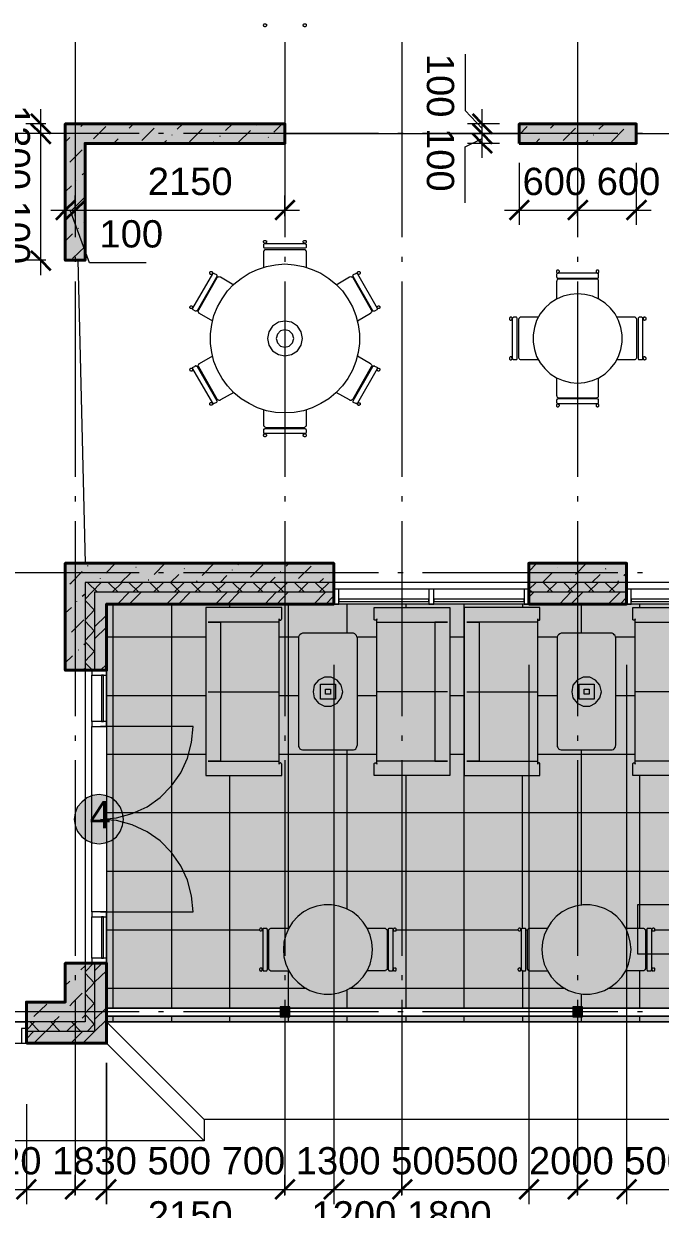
# Model space of a CAD drawing. Header units: millimetres. Extents: x -6983 to 114033, y -5968 to 36007.
# Drawn here: x 8472 to 14992, y 356 to 12495 of the extents above; entities that cross this region are included whole.
import ezdxf

# ---------------------------------------------------------------- set-up
doc = ezdxf.new("R2010")
doc.units = ezdxf.units.MM
doc.layers.add('PDF _Геометрия', color=7, linetype='Continuous')
doc.layers.add('PDF _Текст', color=7, linetype='Continuous')
doc.layers.add('PDF _Сплошная заливка', color=7, linetype='Continuous', true_color=0xffffff)
doc.styles.add('PDF Arial', font='arial.ttf')

msp = doc.modelspace()

# ---------------------------------------------------------------- hatches: boundary and pattern name
at = {"layer": 'PDF _Сплошная заливка', "transparency": 33554559}
for points in [[(8897, 11469), (8897, 10073), (9100, 10073), (9100, 11469)], [(9100, 11469), (9100, 11270), (11148, 11270), (11148, 11469)], [(13547, 11469), (13547, 11270), (14745, 11270), (14745, 11469)], [(9307, 4598), (9278, 4602), (9210, 4602), (9176, 4598), (9159, 4589), (9147, 4585), (9130, 4576), (9117, 4572), (9100, 4555), (9092, 4551), (9075, 4534), (9066, 4530), (9062, 4521), (9045, 4504), (9041, 4496), (9024, 4479), (9020, 4466), (9011, 4449), (9007, 4437), (8999, 4420), (8990, 4352), (8994, 4348), (8994, 4318), (8999, 4318), (8999, 4284), (9003, 4284), (9003, 4276), (9007, 4276), (9007, 4268), (9011, 4268), (9011, 4255), (9015, 4255), (9015, 4246), (9020, 4246), (9020, 4238), (9024, 4238), (9024, 4225), (9028, 4225), (9041, 4213), (9041, 4204), (9045, 4204), (9054, 4196), (9054, 4187), (9058, 4187), (9066, 4179), (9066, 4170), (9075, 4170), (9083, 4162), (9092, 4158), (9100, 4149), (9109, 4145), (9117, 4136), (9130, 4132), (9147, 4124), (9159, 4119), (9176, 4111), (9210, 4107), (9278, 4103), (9278, 4107), (9307, 4111), (9320, 4115), (9329, 4119), (9341, 4124), (9350, 4128), (9362, 4132), (9379, 4141), (9388, 4149), (9396, 4153), (9405, 4162), (9413, 4166), (9430, 4183), (9434, 4191), (9439, 4196), (9443, 4204), (9447, 4208), (9451, 4217), (9456, 4221), (9468, 4246), (9472, 4259), (9481, 4276), (9485, 4289), (9489, 4318), (9494, 4382), (9489, 4382), (9489, 4416), (9485, 4416), (9485, 4428), (9481, 4428), (9481, 4437), (9477, 4437), (9477, 4445), (9472, 4445), (9472, 4458), (9468, 4458), (9468, 4466), (9464, 4466), (9464, 4475), (9460, 4475), (9460, 4483), (9451, 4492), (9447, 4492), (9447, 4500), (9439, 4509), (9434, 4509), (9434, 4517), (9405, 4547), (9396, 4551), (9379, 4568), (9362, 4576), (9350, 4581), (9341, 4585), (9329, 4589), (9320, 4593)], [(14757, 3472), (14757, 2973), (16556, 2973), (16556, 3472)], [(11097, 2427), (11097, 2325), (11199, 2325), (11199, 2427)], [(14097, 2427), (14097, 2325), (14195, 2325), (14195, 2427)]]:
    msp.add_hatch(color=256, dxfattribs=at).paths.add_polyline_path(points)
h = msp.add_hatch(color=256, dxfattribs=at)
h.paths.add_polyline_path([(11647, 6772), (11647, 6971), (8897, 6971), (8897, 6772)])
h.paths.add_polyline_path([(25640, 6971), (25640, 6772), (26241, 6772), (26241, 6971)])
h.paths.add_polyline_path([(23639, 6772), (23639, 6971), (22640, 6971), (22640, 6772)])
h.paths.add_polyline_path([(20643, 6772), (20643, 6971), (19645, 6971), (19645, 6772)])
h.paths.add_polyline_path([(17643, 6772), (17643, 6971), (16645, 6971), (16645, 6772)])
h.paths.add_polyline_path([(14647, 6772), (14647, 6971), (13645, 6971), (13645, 6772)])
h = msp.add_hatch(color=256, dxfattribs=at)
h.paths.add_polyline_path([(8897, 5875), (9100, 5875), (9100, 6772), (8897, 6772)])
h.paths.add_polyline_path([(9100, 2875), (8897, 2875), (8897, 2478), (9100, 2478)])
h = msp.add_hatch(color=256, dxfattribs=at)
h.paths.add_polyline_path([(11647, 6675), (11647, 6772), (9100, 6772), (9100, 6675)])
h.paths.add_polyline_path([(25640, 6772), (25640, 6675), (26338, 6675), (26338, 6772)])
h.paths.add_polyline_path([(23639, 6675), (23639, 6772), (22640, 6772), (22640, 6675)])
h.paths.add_polyline_path([(20643, 6675), (20643, 6772), (19645, 6772), (19645, 6675)])
h.paths.add_polyline_path([(17643, 6675), (17643, 6772), (16645, 6772), (16645, 6675)])
h.paths.add_polyline_path([(14647, 6675), (14647, 6772), (13645, 6772), (13645, 6675)])
h = msp.add_hatch(color=256, dxfattribs=at)
h.paths.add_polyline_path([(9100, 5875), (9197, 5875), (9197, 6675), (9100, 6675)])
h.paths.add_polyline_path([(9197, 2875), (9100, 2875), (9100, 2275), (9197, 2275)])
h = msp.add_hatch(color=256, dxfattribs=at)
h.paths.add_polyline_path([(11647, 6552), (11647, 6675), (9197, 6675), (9197, 6552)])
h.paths.add_polyline_path([(25640, 6675), (25640, 6552), (26461, 6552), (26461, 6675)])
h.paths.add_polyline_path([(23639, 6552), (23639, 6675), (22640, 6675), (22640, 6552)])
h.paths.add_polyline_path([(20643, 6552), (20643, 6675), (19645, 6675), (19645, 6552)])
h.paths.add_polyline_path([(17643, 6552), (17643, 6675), (16645, 6675), (16645, 6552)])
h.paths.add_polyline_path([(14647, 6552), (14647, 6675), (13645, 6675), (13645, 6552)])
h = msp.add_hatch(color=256, dxfattribs=at)
h.paths.add_polyline_path([(9197, 5875), (9320, 5875), (9320, 6552), (9197, 6552)])
h.paths.add_polyline_path([(9320, 2875), (9197, 2875), (9197, 2177), (9320, 2177)])
h = msp.add_hatch(color=256, dxfattribs=at)
h.paths.add_polyline_path([(26101, 2427), (26101, 6552), (9320, 6552), (9320, 2414), (11097, 2414), (11097, 2427), (11199, 2427), (11199, 2414), (14097, 2414), (14097, 2427), (14195, 2427), (14195, 2414), (17093, 2414), (17093, 2427), (17195, 2427), (17195, 2414), (20093, 2414), (20093, 2427), (20195, 2427), (20195, 2414), (23093, 2414), (23093, 2427), (23190, 2427), (23190, 2414), (26089, 2414), (26089, 2427)])
h.paths.add_polyline_path([(11097, 2334), (9320, 2334), (9320, 2275), (26241, 2275), (26241, 6552), (26182, 6552), (26182, 2427), (26190, 2427), (26190, 2325), (26089, 2325), (26089, 2334), (23190, 2334), (23190, 2325), (23093, 2325), (23093, 2334), (20195, 2334), (20195, 2325), (20093, 2325), (20093, 2334), (17195, 2334), (17195, 2325), (17093, 2325), (17093, 2334), (14195, 2334), (14195, 2325), (14097, 2325), (14097, 2334), (11199, 2334), (11199, 2325), (11097, 2325)])
h = msp.add_hatch(color=256, dxfattribs=at)
h.paths.add_polyline_path([(3502, 2275), (3502, 2478), (3100, 2478), (3100, 2275)])
h.paths.add_polyline_path([(8499, 2478), (8499, 2275), (9100, 2275), (9100, 2478)])
h.paths.add_polyline_path([(6498, 2275), (6498, 2478), (5499, 2478), (5499, 2275)])
h = msp.add_hatch(color=256, dxfattribs=at)
h.paths.add_polyline_path([(3502, 2177), (3502, 2275), (2901, 2275), (2901, 2177)])
h.paths.add_polyline_path([(8499, 2275), (8499, 2177), (9197, 2177), (9197, 2275)])
h.paths.add_polyline_path([(6498, 2177), (6498, 2275), (5499, 2275), (5499, 2177)])
h = msp.add_hatch(color=256, dxfattribs=at)
h.paths.add_polyline_path([(3502, 2055), (3502, 2177), (2800, 2177), (2800, 2055)])
h.paths.add_polyline_path([(8499, 2177), (8499, 2055), (9320, 2055), (9320, 2177)])
h.paths.add_polyline_path([(6498, 2055), (6498, 2177), (5499, 2177), (5499, 2055)])

# ---------------------------------------------------------------- linework, layer by layer
at = {"layer": 'PDF _Геометрия', "lineweight": 9}
for points in [[(26275, 6552), (26461, 6552), (26461, 11262), (26461, 15548), (29457, 15548), (29457, 15768), (30456, 15768), (30456, 14550), (27460, 14550), (27460, 5554), (27240, 5554), (27240, 1276), (10319, 1276), (10319, 1056), (1683, 1056), (1683, 14550), (-1317, 14550), (-1317, 30083), (11148, 30083)], [(2681, 15019), (2681, 2055), (9320, 2055), (9320, 2228)], [(10932, 12489), (10932, 12489)], [(10949, 12493), (10949, 12493)], [(11338, 12489), (11338, 12489)], [(11360, 12468), (11360, 12468)], [(12993, 12184), (12993, 11605), (13166, 11423)], [(8647, 9921), (8647, 11372), (8647, 11622)], [(13166, 11122), (13166, 11372), (13166, 11622)], [(8698, 11469), (8647, 11469), (8495, 11469)], [(9058, 11444), (9087, 11469)], [(9185, 11317), (9312, 11444)], [(9553, 11427), (9595, 11469)], [(9680, 11300), (9807, 11427)], [(10044, 11414), (10103, 11469)], [(10171, 11287), (10298, 11414)], [(10357, 11469), (10357, 11469)], [(10539, 11402), (10611, 11469)], [(10848, 11457), (10852, 11461)], [(11034, 11385), (11118, 11469)], [(13344, 11469), (13166, 11469), (13018, 11469)], [(13547, 11359), (13628, 11444)], [(13869, 11427), (13911, 11469)], [(13996, 11300), (14123, 11427)], [(14364, 11414), (14419, 11469)], [(14491, 11287), (14618, 11414)], [(14673, 11469), (14673, 11469)], [(8702, 11372), (8647, 11372), (8495, 11372)], [(8897, 11283), (8944, 11330)], [(9003, 11385), (9003, 11389)], [(9392, 11270), (9439, 11317)], [(9494, 11372), (9498, 11376)], [(9900, 11270), (9934, 11300)], [(9989, 11359), (9993, 11359)], [(10484, 11342), (10484, 11347)], [(10666, 11275), (10793, 11402)], [(10975, 11330), (10979, 11334)], [(11148, 11372), (13547, 11372)], [(12993, 10661), (12993, 11236), (13166, 11321)], [(13226, 11372), (13166, 11372), (13018, 11372)], [(13712, 11270), (13755, 11317)], [(13814, 11372), (13814, 11376)], [(14220, 11270), (14250, 11300)], [(14305, 11359), (14309, 11359)], [(14745, 11372), (16543, 11372)], [(8944, 11076), (9070, 11203)], [(10408, 11270), (10424, 11287)], [(10920, 11270), (10920, 11275)], [(13344, 11270), (13166, 11270), (13018, 11270)], [(14728, 11270), (14745, 11287)], [(13547, 11071), (13547, 10585), (13547, 10437)], [(14745, 11071), (14745, 10585), (14745, 10437)], [(9070, 10949), (9100, 10974)], [(8897, 10775), (8960, 10835)], [(9015, 10894), (9015, 10894)], [(8897, 10526), (8897, 10585), (8897, 10737)], [(8960, 10581), (9087, 10708)], [(8999, 10526), (8999, 10585), (8999, 10737)], [(11148, 10526), (11148, 10585), (11148, 10737)], [(14144, 10526), (14144, 10585), (14144, 10737)], [(8749, 10585), (8999, 10585), (11296, 10585)], [(9726, 10047), (9147, 10047), (8948, 10585)], [(13395, 10585), (14144, 10585), (14897, 10585)], [(8901, 10526), (8905, 10530)], [(9087, 10454), (9100, 10466)], [(8897, 10268), (8973, 10344)], [(9028, 10399), (9032, 10403)], [(8973, 10090), (9100, 10213)], [(10932, 10272), (10932, 10272)], [(10932, 10238), (10932, 10238)], [(10932, 10204), (10932, 10204)], [(10936, 10242), (10936, 10242)], [(10953, 10251), (10953, 10251)], [(11338, 10272), (11338, 10272)], [(11360, 10251), (11360, 10251)], [(10932, 10001), (10932, 10158), (10932, 10166), (10936, 10170), (10941, 10179), (10945, 10183), (10949, 10183), (10958, 10183), (11338, 10183), (11343, 10183), (11351, 10183), (11355, 10179), (11360, 10170), (11364, 10166), (11364, 10158), (11364, 10001)], [(11355, 10196), (11355, 10196)], [(8698, 10073), (8647, 10073), (8495, 10073)], [(9104, 6971), (9028, 10073)], [(11905, 9959), (11905, 9959)], [(13936, 9971), (13936, 9971)], [(13953, 9967), (13953, 9967)], [(14351, 9971), (14351, 9971)], [(10408, 9451), (10272, 9527), (10264, 9531), (10264, 9540), (10259, 9544), (10259, 9552), (10259, 9557), (10264, 9565), (10454, 9895), (10454, 9899), (10463, 9904), (10467, 9904), (10475, 9908), (10479, 9904), (10488, 9904), (10623, 9823)], [(10378, 9946), (10378, 9946)], [(10408, 9946), (10408, 9946)], [(10450, 9921), (10450, 9921)], [(11673, 9823), (11808, 9904), (11812, 9904), (11821, 9908), (11825, 9904), (11834, 9904), (11838, 9899), (11842, 9895), (12032, 9565), (12037, 9557), (12037, 9552), (12037, 9544), (12032, 9540), (12028, 9531), (12024, 9527), (11889, 9451)], [(11846, 9921), (11846, 9921)], [(11876, 9942), (11876, 9942)], [(11889, 9942), (11889, 9942)], [(11905, 9929), (11905, 9929)], [(11918, 9942), (11918, 9942)], [(14360, 9675), (14360, 9853), (14360, 9861), (14360, 9866), (14355, 9874), (14347, 9878), (14343, 9878), (14334, 9878), (13953, 9878), (13949, 9878), (13941, 9878), (13936, 9874), (13932, 9866), (13932, 9861), (13928, 9853), (13928, 9675)], [(13932, 9933), (13932, 9933)], [(13932, 9895), (13932, 9895)], [(13941, 9942), (13941, 9942)], [(13941, 9891), (13941, 9891)], [(14351, 9942), (14351, 9942)], [(14360, 9933), (14360, 9933)], [(14360, 9895), (14360, 9895)], [(10175, 9582), (10175, 9582)], [(10200, 9582), (10200, 9582)], [(10204, 9569), (10204, 9569)], [(10230, 9552), (10230, 9552)], [(12049, 9557), (12049, 9557)], [(12058, 9552), (12058, 9552)], [(12092, 9582), (12092, 9582)], [(12092, 9569), (12092, 9569)], [(12096, 9582), (12096, 9582)], [(12113, 9578), (12113, 9578)], [(13454, 9489), (13454, 9489)], [(13471, 9485), (13471, 9485)], [(13479, 9480), (13479, 9480)], [(13488, 9489), (13488, 9489)], [(13522, 9485), (13522, 9485)], [(13526, 9480), (13526, 9480)], [(13746, 9489), (13564, 9489), (13556, 9489), (13551, 9485), (13547, 9480), (13543, 9476), (13539, 9468), (13539, 9464), (13539, 9083), (13539, 9074), (13543, 9070), (13547, 9066), (13551, 9062), (13556, 9057), (13564, 9057), (13746, 9057)], [(14546, 9057), (14728, 9057), (14736, 9057), (14740, 9062), (14745, 9066), (14749, 9070), (14753, 9074), (14753, 9083), (14753, 9464), (14753, 9468), (14749, 9476), (14745, 9480), (14740, 9485), (14736, 9489), (14728, 9489), (14546, 9489)], [(14766, 9480), (14766, 9480)], [(14770, 9485), (14770, 9485)], [(14812, 9480), (14812, 9480)], [(14829, 9489), (14829, 9489)], [(14829, 9459), (14829, 9459)], [(10243, 8990), (10243, 8990)], [(10623, 8719), (10488, 8643), (10479, 8638), (10475, 8638), (10467, 8638), (10463, 8643), (10454, 8647), (10454, 8651), (10264, 8981), (10259, 8985), (10259, 8994), (10259, 8998), (10264, 9007), (10264, 9011), (10272, 9015), (10408, 9095)], [(11889, 9095), (12024, 9015), (12028, 9011), (12032, 9007), (12037, 8998), (12037, 8994), (12037, 8985), (12032, 8981), (11842, 8651), (11838, 8647), (11834, 8643), (11825, 8638), (11821, 8638), (11812, 8638), (11808, 8643), (11673, 8719)], [(12058, 8994), (12058, 8994)], [(13446, 9074), (13446, 9074)], [(13454, 9083), (13454, 9083)], [(13479, 9062), (13479, 9062)], [(13488, 9057), (13488, 9057)], [(14812, 9062), (14812, 9062)], [(14817, 9074), (14817, 9074)], [(14829, 9083), (14829, 9083)], [(14829, 9053), (14829, 9053)], [(14846, 9074), (14846, 9074)], [(10175, 8947), (10175, 8947)], [(10196, 8964), (10196, 8964)], [(10200, 8947), (10200, 8947)], [(12092, 8973), (12092, 8973)], [(12092, 8947), (12092, 8947)], [(12109, 8969), (12109, 8969)], [(12109, 8939), (12109, 8939)], [(12121, 8947), (12121, 8947)], [(13928, 8871), (13928, 8689), (13932, 8685), (13932, 8677), (13936, 8672), (13941, 8668), (13949, 8664), (13953, 8664), (14334, 8664), (14343, 8664), (14347, 8668), (14355, 8672), (14360, 8677), (14360, 8685), (14360, 8689), (14360, 8871)], [(10450, 8630), (10450, 8630)], [(14360, 8643), (14360, 8643)], [(10382, 8613), (10382, 8613)], [(10403, 8592), (10403, 8592)], [(10408, 8609), (10408, 8609)], [(10412, 8605), (10412, 8605)], [(10446, 8617), (10446, 8617)], [(11364, 8541), (11364, 8385), (11364, 8380), (11360, 8372), (11355, 8368), (11351, 8363), (11343, 8359), (11338, 8359), (10958, 8359), (10949, 8359), (10945, 8363), (10941, 8368), (10936, 8372), (10932, 8380), (10932, 8385), (10932, 8541)], [(11876, 8605), (11876, 8605)], [(11889, 8609), (11889, 8609)], [(13928, 8592), (13928, 8592)], [(13932, 8609), (13932, 8609)], [(13936, 8600), (13936, 8600)], [(13941, 8605), (13941, 8605)], [(14334, 8592), (14334, 8592)], [(14351, 8600), (14351, 8600)], [(14351, 8571), (14351, 8571)], [(14360, 8609), (14360, 8609)], [(14364, 8592), (14364, 8592)], [(10932, 8338), (10932, 8338)], [(10936, 8347), (10936, 8347)], [(10949, 8296), (10949, 8296)], [(10958, 8287), (10958, 8287)], [(11355, 8347), (11355, 8347)], [(11355, 8300), (11355, 8300)], [(11360, 8304), (11360, 8304)], [(11360, 8270), (11360, 8270)], [(11364, 8338), (11364, 8338)], [(11364, 8287), (11364, 8287)], [(26241, 7475), (26241, 6971), (26241, 6772), (25640, 6772), (23639, 6772), (22640, 6772), (20643, 6772), (19645, 6772), (17643, 6772), (16645, 6772), (14647, 6772), (13645, 6772), (11647, 6772), (9100, 6772), (9100, 6675), (9100, 6552), (9100, 5875), (9100, 2875), (9100, 2478), (9100, 2275), (8499, 2275), (6498, 2275), (8499, 2275)], [(8897, 6967), (8905, 6971)], [(9130, 6942), (9130, 6946)], [(9312, 6870), (9413, 6971)], [(9621, 6929), (9625, 6929)], [(9807, 6857), (9921, 6971)], [(10171, 6971), (10175, 6971)], [(10298, 6844), (10424, 6971)], [(10666, 6954), (10683, 6971)], [(10793, 6827), (10920, 6954)], [(11161, 6942), (11190, 6971)], [(11288, 6815), (11415, 6942)], [(13645, 6887), (13729, 6971)], [(13941, 6929), (13941, 6929)], [(14123, 6857), (14237, 6971)], [(14491, 6971), (14495, 6971)], [(8944, 6760), (8960, 6772), (9070, 6887)], [(9257, 6815), (9257, 6819)], [(9468, 6772), (9566, 6870)], [(9747, 6802), (9752, 6802)], [(10073, 6675), (9976, 6772), (10061, 6857)], [(10116, 6912), (10120, 6916)], [(10484, 6772), (10551, 6844)], [(10611, 6899), (10611, 6904)], [(10991, 6772), (11046, 6827)], [(11101, 6887), (11106, 6887)], [(11499, 6772), (11542, 6815)], [(11597, 6870), (11601, 6874)], [(13784, 6772), (13881, 6870)], [(14068, 6802), (14068, 6802)], [(14292, 6772), (14377, 6857)], [(14432, 6912), (14436, 6916)], [(14618, 6844), (14647, 6870)], [(9100, 6603), (9168, 6675), (9265, 6772)], [(9227, 6675), (9125, 6772)], [(9439, 6675), (9337, 6772)], [(9379, 6675), (9481, 6772)], [(9650, 6675), (9549, 6772)], [(9591, 6675), (9692, 6772)], [(9862, 6675), (9764, 6772)], [(9802, 6675), (9904, 6772)], [(10014, 6675), (10116, 6772)], [(10285, 6675), (10188, 6772)], [(10226, 6675), (10327, 6772)], [(10243, 6785), (10247, 6789)], [(10496, 6675), (10399, 6772)], [(10437, 6675), (10539, 6772)], [(10712, 6675), (10611, 6772)], [(10653, 6675), (10750, 6772)], [(10738, 6772), (10738, 6777)], [(10924, 6675), (10822, 6772)], [(10865, 6675), (10962, 6772)], [(11135, 6675), (11034, 6772)], [(11076, 6675), (11173, 6772)], [(11347, 6675), (11245, 6772)], [(11288, 6675), (11385, 6772)], [(11558, 6675), (11457, 6772)], [(11499, 6675), (11601, 6772)], [(12621, 6705), (11698, 6705)], [(13598, 6705), (12671, 6705)], [(13645, 6701), (13721, 6772)], [(13678, 6675), (13645, 6705)], [(13890, 6675), (13793, 6772)], [(13831, 6675), (13932, 6772)], [(14101, 6675), (14004, 6772)], [(14042, 6675), (14144, 6772)], [(14313, 6675), (14216, 6772)], [(14254, 6675), (14355, 6772)], [(14529, 6675), (14427, 6772)], [(14465, 6675), (14567, 6772)], [(14558, 6785), (14563, 6789)], [(14647, 6768), (14639, 6772)], [(15621, 6705), (14694, 6705)], [(9015, 6574), (9015, 6578)], [(9070, 6633), (9100, 6658)], [(9197, 6489), (9100, 6591)], [(11647, 6675), (9197, 6675), (9197, 6552), (9197, 5875)], [(9434, 6552), (9553, 6675)], [(9553, 6552), (9676, 6675)], [(9934, 6552), (10056, 6675)], [(10056, 6552), (10175, 6675)], [(10437, 6552), (10556, 6675)], [(10560, 6552), (10678, 6675)], [(10941, 6552), (11059, 6675)], [(11063, 6552), (11182, 6675)], [(11444, 6552), (11563, 6675)], [(11567, 6552), (11647, 6637)], [(13645, 6624), (13695, 6675)], [(14647, 6675), (13645, 6675)], [(13958, 6552), (14076, 6675)], [(14076, 6552), (14199, 6675)], [(14457, 6552), (14580, 6675)], [(14580, 6552), (14647, 6620)], [(8897, 6459), (8960, 6519)], [(9100, 6392), (9197, 6493)], [(9197, 6320), (9320, 6438)], [(25814, 6552), (9320, 6552), (9320, 2558)], [(9320, 2275), (26241, 2275), (26241, 6552)], [(9384, 6552), (9384, 2414)], [(9984, 6552), (9984, 2414)], [(10581, 6552), (10581, 6519)], [(11182, 6552), (11182, 3231)], [(12621, 6552), (11698, 6552)], [(11783, 6552), (11783, 6256)], [(12384, 6552), (12384, 6519)], [(13598, 6552), (12671, 6552)], [(12980, 6552), (12980, 2414)], [(13581, 6552), (13581, 6519)], [(14182, 6552), (14182, 6256)], [(15621, 6552), (14694, 6552)], [(15485, 4796), (14711, 4796), (14711, 4915), (14711, 4919), (14715, 4923), (14719, 4928), (14723, 4928), (14728, 4928), (14728, 4923), (14732, 4923), (14732, 4919), (14736, 4919), (14736, 4915), (14736, 6400), (14736, 6396), (14732, 6392), (14728, 6387), (14723, 6387), (14719, 6387), (14715, 6387), (14715, 6392), (14711, 6392), (14711, 6396), (14711, 6400), (14711, 6519), (15485, 6519)], [(14778, 6552), (14778, 6519)], [(8960, 6265), (9087, 6392)], [(9197, 6277), (9100, 6379)], [(9197, 6197), (9320, 6315)], [(11089, 6366), (10361, 6366), (10488, 6366), (10488, 4945), (10361, 4945), (11089, 4945)], [(11089, 6392), (11089, 6392)], [(11101, 6387), (11101, 6387)], [(11110, 6392), (11110, 6392)], [(12079, 6387), (12079, 6387)], [(12083, 6392), (12083, 6392)], [(12087, 6366), (12811, 6366), (12684, 6366), (12684, 4945), (12811, 4945), (12087, 4945)], [(13738, 6366), (13010, 6366), (13137, 6366), (13137, 4945), (13010, 4945), (13738, 4945)], [(13738, 6392), (13738, 6392)], [(13750, 6387), (13750, 6387)], [(13759, 6392), (13759, 6392)], [(14728, 6387), (14728, 6387)], [(14732, 6392), (14732, 6392)], [(14736, 6366), (15460, 6366), (15333, 6366), (15333, 4945), (15460, 4945), (14736, 4945)], [(8901, 6210), (8905, 6210)], [(9100, 6180), (9197, 6282)], [(10336, 6214), (9320, 6214)], [(11288, 6214), (11089, 6214)], [(12087, 6214), (11884, 6214)], [(12984, 6214), (12836, 6214)], [(13936, 6214), (13738, 6214)], [(14736, 6214), (14533, 6214)], [(9028, 6083), (9032, 6083)], [(9087, 6138), (9100, 6150)], [(9197, 6066), (9100, 6167)], [(9100, 5969), (9197, 6070)], [(8897, 5952), (8973, 6024)], [(9176, 5875), (9100, 5952)], [(9075, 5875), (9100, 5897)], [(9257, 5875), (9320, 5935)], [(11647, 5930), (11647, 557), (11647, 409)], [(13645, 5930), (13645, 557), (13645, 409)], [(14647, 5930), (14647, 557), (14647, 409)], [(9168, 5351), (9168, 5825)], [(9320, 5351), (9320, 5825)], [(10336, 5613), (9320, 5613)], [(10361, 5655), (11089, 5655)], [(11288, 5613), (11089, 5613)], [(12087, 5613), (11889, 5613)], [(12811, 5655), (12087, 5655)], [(12984, 5613), (12836, 5613)], [(13010, 5655), (13738, 5655)], [(13936, 5613), (13738, 5613)], [(14736, 5613), (14537, 5613)], [(15460, 5655), (14736, 5655)], [(9257, 3400), (10209, 3400), (10192, 3565), (10149, 3726), (10082, 3874), (9984, 4009), (9870, 4128), (9735, 4221), (9582, 4293), (9422, 4335), (9257, 4348), (9422, 4365), (9582, 4407), (9735, 4475), (9870, 4572), (9984, 4691), (10082, 4826), (10149, 4974), (10192, 5135), (10209, 5300), (9257, 5300)], [(10336, 5012), (9320, 5012)], [(12087, 5012), (11089, 5012)], [(11783, 5059), (11783, 3430)], [(12984, 5012), (12836, 5012)], [(14736, 5012), (13738, 5012)], [(14182, 5059), (14182, 3468)], [(11089, 4919), (11089, 4919)], [(11101, 4928), (11101, 4928)], [(11110, 4919), (11110, 4919)], [(12062, 4919), (12062, 4919)], [(12066, 4923), (12066, 4923)], [(13738, 4919), (13738, 4919)], [(13750, 4928), (13750, 4928)], [(13759, 4919), (13759, 4919)], [(14711, 4919), (14711, 4919)], [(14715, 4923), (14715, 4923)], [(10581, 4796), (10581, 2414)], [(12384, 4796), (12384, 2414)], [(13581, 2799), (13602, 2799), (13606, 2799), (13611, 2799), (13615, 2803), (13615, 2808), (13615, 2812), (13615, 3218), (13615, 3222), (13615, 3227), (13611, 3231), (13606, 3231), (13602, 3231), (13581, 3231), (13581, 4796)], [(14778, 4796), (14778, 3231)], [(26101, 4416), (9320, 4416)], [(26101, 3815), (9320, 3815)], [(9168, 2926), (9168, 3349)], [(9320, 2926), (9320, 3349)], [(10915, 3214), (10915, 3218), (10915, 3222), (10915, 3227), (10911, 3231), (10907, 3231), (10907, 3235), (10903, 3235), (10898, 3235), (10894, 3231), (10890, 3231), (10890, 3227), (10886, 3222), (10886, 3218), (10886, 3214), (9320, 3214)], [(10920, 3214), (10915, 3214), (10915, 3210), (10911, 3210), (10907, 3205), (10903, 3205), (10898, 3205), (10894, 3205), (10890, 3210), (10886, 3214)], [(10890, 3210), (10890, 3210)], [(10907, 3205), (10907, 3205)], [(10958, 3231), (10958, 3231)], [(10966, 3227), (10966, 3227)], [(10983, 3214), (10966, 3214)], [(11186, 3231), (11004, 3231), (11000, 3231), (10991, 3227), (10987, 3222), (10983, 3218), (10979, 3214), (10979, 3205), (10979, 2825), (10979, 2820), (10983, 2812), (10987, 2808), (10991, 2803), (11000, 2799), (11004, 2799), (11186, 2799)], [(12193, 3214), (12193, 3218), (12189, 3222), (12180, 3227), (12176, 3231), (12168, 3231), (11990, 3231)], [(12206, 3214), (12193, 3214), (12193, 3205), (12193, 2825), (12193, 2820), (12193, 2812), (12189, 2808), (12180, 2803), (12176, 2799), (12168, 2799), (11990, 2799)], [(12286, 3214), (12286, 3218), (12286, 3222), (12286, 3227), (12282, 3231), (12278, 3235), (12274, 3235), (12269, 3235), (12265, 3231), (12261, 3231), (12261, 3227), (12257, 3222), (12257, 3218), (12257, 3222), (12252, 3227), (12248, 3231), (12244, 3231), (12219, 3231), (12214, 3231), (12210, 3231), (12210, 3227), (12206, 3227), (12206, 3222), (12206, 3218), (12206, 2812), (12206, 2808), (12210, 2803), (12210, 2799), (12214, 2799), (12219, 2799), (12244, 2799), (12248, 2799), (12252, 2803), (12252, 2808), (12257, 2808), (12257, 2812), (12257, 2808), (12261, 2803), (12261, 2799), (12265, 2799), (12269, 2799), (12274, 2795), (12278, 2799), (12282, 2799), (12286, 2803), (12286, 2808), (12286, 2812), (12286, 2816), (12286, 2820), (12282, 2825), (12278, 2825), (12274, 2829), (12269, 2825), (12265, 2825), (12261, 2825), (12261, 2820), (12257, 2816), (12257, 2812), (12257, 3218), (12257, 3214), (12261, 3214)], [(12248, 3231), (12248, 3231)], [(12252, 3227), (12252, 3227)], [(13564, 3214), (13564, 3218), (13564, 3222), (13564, 3227), (13560, 3231), (13556, 3231), (13556, 3235), (13551, 3235), (13547, 3235), (13543, 3231), (13539, 3231), (13539, 3227), (13534, 3222), (13534, 3218), (13534, 3214), (12286, 3214), (12286, 3210), (12282, 3210), (12282, 3205), (12278, 3205), (12274, 3205), (12269, 3205), (12265, 3205), (12261, 3210), (12257, 3214)], [(12261, 3210), (12261, 3210)], [(12282, 3231), (12282, 3231)], [(13568, 3214), (13564, 3214), (13564, 3210), (13560, 3210), (13556, 3205), (13551, 3205), (13547, 3205), (13543, 3205), (13539, 3210), (13534, 3214)], [(13539, 3210), (13539, 3210)], [(13556, 3205), (13556, 3205)], [(13581, 3231), (13577, 3231), (13573, 3231), (13573, 3227), (13568, 3227), (13568, 3222), (13568, 3218), (13568, 2812), (13568, 2808), (13573, 2803), (13573, 2799), (13577, 2799), (13581, 2799), (13581, 2414)], [(13615, 3227), (13615, 3227)], [(13632, 3214), (13615, 3214)], [(13835, 3231), (13653, 3231), (13649, 3231), (13640, 3227), (13636, 3222), (13632, 3218), (13628, 3214), (13628, 3205), (13628, 2825), (13628, 2820), (13632, 2812), (13636, 2808), (13640, 2803), (13649, 2799), (13653, 2799), (13831, 2799)], [(14842, 3214), (14838, 3218), (14838, 3222), (14829, 3227), (14825, 3231), (14817, 3231), (14639, 3231)], [(14855, 3214), (14842, 3214), (14842, 3205), (14842, 2825), (14842, 2820), (14838, 2812), (14838, 2808), (14829, 2803), (14825, 2799), (14817, 2799), (14639, 2799)], [(14935, 3214), (14935, 3218), (14935, 3222), (14935, 3227), (14931, 3231), (14927, 3235), (14922, 3235), (14918, 3235), (14914, 3231), (14910, 3231), (14910, 3227), (14905, 3222), (14905, 3218), (14905, 3222), (14901, 3227), (14897, 3231), (14893, 3231), (14867, 3231), (14863, 3231), (14859, 3231), (14859, 3227), (14855, 3227), (14855, 3222), (14855, 3218), (14855, 2812), (14855, 2808), (14859, 2803), (14859, 2799), (14863, 2799), (14867, 2799), (14893, 2799), (14897, 2799), (14901, 2803), (14901, 2808), (14905, 2808), (14905, 2812), (14905, 2808), (14910, 2803), (14910, 2799), (14914, 2799), (14918, 2799), (14922, 2795), (14927, 2799), (14931, 2799), (14935, 2803), (14935, 2808), (14935, 2812), (14935, 2816), (14935, 2820), (14931, 2825), (14927, 2825), (14922, 2829), (14918, 2825), (14914, 2825), (14910, 2825), (14910, 2820), (14905, 2816), (14905, 2812), (14905, 3218), (14905, 3214), (14910, 3214)], [(14893, 3231), (14893, 3231)], [(14901, 3227), (14901, 3227)], [(16183, 3214), (14935, 3214), (14935, 3210), (14931, 3210), (14931, 3205), (14927, 3205), (14922, 3205), (14918, 3205), (14914, 3205), (14910, 3210), (14905, 3214)], [(14910, 3210), (14910, 3210)], [(14931, 3231), (14931, 3231)], [(9197, 2875), (9197, 2478), (9197, 2275), (9197, 2177), (8499, 2177)], [(9058, 2808), (9100, 2850)], [(9100, 2787), (9185, 2875)], [(9197, 2799), (9274, 2875)], [(9197, 2681), (9320, 2799)], [(10890, 2820), (10890, 2820)], [(10907, 2825), (10907, 2825)], [(10907, 2799), (10907, 2799)], [(10920, 2808), (10920, 2808)], [(10958, 2799), (10958, 2799)], [(10966, 2808), (10966, 2808)], [(11182, 2799), (11182, 2427)], [(12206, 2808), (12206, 2808)], [(12248, 2799), (12248, 2799)], [(12282, 2825), (12282, 2825)], [(12282, 2799), (12282, 2799)], [(13539, 2820), (13539, 2820)], [(13556, 2825), (13556, 2825)], [(13556, 2799), (13556, 2799)], [(13568, 2808), (13568, 2808)], [(13615, 2808), (13615, 2808)], [(14778, 2799), (14778, 2414)], [(14855, 2808), (14855, 2808)], [(14893, 2799), (14893, 2799)], [(14931, 2825), (14931, 2825)], [(14931, 2799), (14931, 2799)], [(8897, 2647), (8944, 2693)], [(9003, 2753), (9003, 2753)], [(9197, 2672), (9100, 2774)], [(9100, 2575), (9197, 2677)], [(8944, 2440), (8977, 2478), (9070, 2567)], [(9197, 2461), (9100, 2562)], [(11368, 2617), (9320, 2617)], [(11783, 2605), (11783, 2414)], [(14017, 2617), (11804, 2617)], [(14182, 2562), (14182, 2427)], [(16666, 2617), (14453, 2617)], [(8575, 2330), (8707, 2457)], [(9100, 2363), (9197, 2465)], [(8778, 2275), (8834, 2330)], [(8889, 2385), (8889, 2385)], [(9070, 2313), (9100, 2342)], [(9197, 2249), (9172, 2275), (9100, 2351)], [(9197, 2300), (9320, 2418)], [(9320, 2414), (11097, 2414), (9320, 2414), (9320, 2410), (9320, 2406), (9320, 2402), (9320, 2393), (9320, 2389), (9320, 2380), (9320, 2372), (9320, 2363), (9320, 2355), (9320, 2347), (9320, 2342), (9320, 2338)], [(9320, 2338), (9320, 2338)], [(9384, 2334), (9384, 2275)], [(9984, 2334), (9984, 2275)], [(10581, 2334), (10581, 2275)], [(11182, 2325), (11182, 2275)], [(11783, 2334), (11783, 2275)], [(12384, 2334), (12384, 2275)], [(12980, 2334), (12980, 2275)], [(13581, 2334), (13581, 2275)], [(14182, 2325), (14182, 2275)], [(14778, 2334), (14778, 2275)], [(8499, 2190), (8584, 2275)], [(8635, 2177), (8537, 2275)], [(8698, 2177), (8795, 2275)], [(8846, 2177), (8749, 2275)], [(8910, 2177), (9011, 2275)], [(9058, 2177), (8960, 2275)], [(9079, 2055), (9197, 2177), (9320, 2296)], [(9121, 2177), (9197, 2253)], [(8499, 2101), (8571, 2177)], [(8575, 2055), (8694, 2177)], [(8956, 2055), (9075, 2177)], [(8499, 1433), (8499, 557), (8499, 409)], [(8999, 497), (8999, 557), (8999, 709)], [(11148, 497), (11148, 557), (11148, 709)], [(12345, 497), (12345, 557), (12345, 709)], [(14144, 497), (14144, 557), (14144, 709)], [(2533, 557), (3003, 557), (3502, 557), (5499, 557), (5999, 557), (6498, 557), (8499, 557), (8999, 557), (9468, 557)], [(9168, 557), (11148, 557), (11647, 557), (12345, 557), (13645, 557), (14144, 557), (14647, 557), (16645, 557), (17144, 557), (17643, 557), (19645, 557), (20144, 557), (20643, 557), (22640, 557), (23140, 557), (23639, 557), (25640, 557), (26140, 557), (26609, 557)]]:
    msp.add_lwpolyline(points, dxfattribs=at)
for points in [[(10958, 12480), (10958, 12476), (10958, 12472), (10953, 12468), (10949, 12468), (10949, 12464), (10945, 12464), (10941, 12464), (10936, 12468), (10932, 12468), (10932, 12472), (10928, 12476), (10928, 12480), (10928, 12485), (10932, 12489), (10936, 12493), (10941, 12493), (10945, 12493), (10949, 12493), (10953, 12489), (10958, 12489), (10958, 12485)], [(11334, 12480), (11334, 12485), (11338, 12489), (11343, 12493), (11347, 12493), (11351, 12493), (11355, 12493), (11360, 12493), (11360, 12489), (11364, 12489), (11364, 12485), (11364, 12480), (11364, 12476), (11364, 12472), (11360, 12468), (11355, 12464), (11351, 12464), (11347, 12464), (11343, 12468), (11338, 12468), (11338, 12472), (11334, 12476)], [(10945, 10196), (10941, 10196), (10936, 10196), (10936, 10200), (10932, 10204), (10932, 10208), (10932, 10234), (10932, 10238), (10936, 10242), (10941, 10246), (10936, 10251), (10932, 10251), (10932, 10255), (10928, 10259), (10928, 10263), (10928, 10268), (10932, 10272), (10936, 10276), (10941, 10276), (10945, 10276), (10949, 10276), (10953, 10276), (10953, 10272), (10958, 10272), (10958, 10268), (10958, 10263), (10958, 10259), (10958, 10255), (10953, 10251), (10949, 10246), (10945, 10246), (11351, 10246), (11355, 10246), (11355, 10242), (11360, 10242), (11360, 10238), (11364, 10238), (11364, 10234), (11364, 10208), (11364, 10204), (11360, 10204), (11360, 10200), (11355, 10196), (11351, 10196)], [(10941, 10246), (10945, 10246)], [(11334, 10263), (11334, 10268), (11338, 10272), (11343, 10276), (11347, 10276), (11351, 10276), (11355, 10276), (11360, 10276), (11360, 10272), (11364, 10272), (11364, 10268), (11364, 10263), (11364, 10259), (11364, 10255), (11360, 10251), (11355, 10246), (11351, 10246), (11347, 10246), (11343, 10251), (11338, 10251), (11338, 10255), (11334, 10259)], [(10382, 9929), (10382, 9933), (10378, 9937), (10378, 9942), (10378, 9946), (10378, 9950), (10382, 9954), (10382, 9959), (10386, 9959), (10391, 9959), (10395, 9959), (10399, 9959), (10403, 9954), (10403, 9950), (10408, 9946), (10408, 9942), (10403, 9937), (10403, 9933), (10399, 9929), (10395, 9929), (10391, 9929), (10386, 9929)], [(11148, 10035), (11241, 10026), (11338, 10009), (11427, 9980), (11516, 9942), (11597, 9887), (11668, 9827), (11736, 9760), (11791, 9679), (11838, 9595), (11872, 9506), (11897, 9417), (11910, 9320), (11910, 9222), (11897, 9129), (11872, 9036), (11838, 8947), (11791, 8863), (11736, 8787), (11668, 8715), (11597, 8655), (11516, 8605), (11427, 8562), (11338, 8533), (11241, 8516), (11148, 8512), (11051, 8516), (10958, 8533), (10865, 8562), (10780, 8605), (10700, 8655), (10623, 8715), (10560, 8787), (10505, 8863), (10458, 8947), (10420, 9036), (10399, 9129), (10386, 9222), (10386, 9320), (10399, 9417), (10420, 9506), (10458, 9595), (10505, 9679), (10560, 9760), (10623, 9827), (10700, 9887), (10780, 9942), (10865, 9980), (10958, 10009), (11051, 10026)], [(11846, 9908), (11846, 9912), (11842, 9916), (11846, 9921), (11846, 9925), (11850, 9929), (11872, 9937), (11876, 9942), (11880, 9942), (11884, 9937), (11889, 9937), (11889, 9942), (11889, 9946), (11889, 9950), (11893, 9954), (11897, 9959), (11901, 9959), (11905, 9959), (11910, 9959), (11914, 9954), (11918, 9950), (11918, 9946), (11918, 9942), (11918, 9937), (11914, 9933), (11910, 9929), (11905, 9929), (11901, 9929), (11897, 9929), (11893, 9933), (11889, 9937), (11889, 9933), (12092, 9582), (12092, 9578), (12092, 9574), (12092, 9569), (12087, 9565), (12066, 9552), (12062, 9552), (12058, 9552), (12054, 9552), (12049, 9557)], [(13928, 9959), (13928, 9954), (13928, 9950), (13932, 9946), (13936, 9946), (13936, 9942), (13941, 9942), (13945, 9942), (13949, 9946), (13953, 9946), (13953, 9950), (13958, 9954), (13958, 9959), (13958, 9963), (13953, 9967), (13949, 9971), (13945, 9971), (13941, 9971), (13936, 9971), (13932, 9967), (13928, 9967), (13928, 9963)], [(14364, 9959), (14364, 9963), (14364, 9967), (14360, 9967), (14355, 9971), (14351, 9971), (14347, 9971), (14343, 9971), (14338, 9967), (14334, 9967), (14334, 9963), (14334, 9959), (14334, 9954), (14334, 9950), (14338, 9946), (14343, 9946), (14347, 9942), (14351, 9942), (14355, 9946), (14360, 9946), (14364, 9950), (14364, 9954)], [(10247, 9557), (10243, 9557), (10243, 9552), (10238, 9552), (10234, 9552), (10230, 9552), (10209, 9565), (10204, 9569), (10200, 9574), (10200, 9578), (10200, 9582), (10196, 9578), (10192, 9578), (10188, 9578), (10183, 9578), (10179, 9578), (10175, 9582), (10175, 9586), (10171, 9591), (10175, 9595), (10175, 9599), (10175, 9603), (10179, 9603), (10183, 9607), (10188, 9607), (10192, 9607), (10196, 9603), (10200, 9603), (10200, 9599), (10200, 9595), (10204, 9591), (10200, 9586), (10200, 9582), (10204, 9582), (10408, 9933), (10408, 9937), (10412, 9937), (10412, 9942), (10416, 9942), (10420, 9942), (10424, 9937), (10446, 9929), (10446, 9925), (10450, 9921), (10450, 9916), (10450, 9912), (10450, 9908)], [(13941, 9891), (14347, 9891), (14351, 9891), (14355, 9891), (14360, 9895), (14360, 9899), (14360, 9904), (14360, 9929), (14360, 9933), (14360, 9937), (14355, 9937), (14351, 9942), (14347, 9942), (13941, 9942), (13936, 9937), (13932, 9937), (13932, 9933), (13928, 9929), (13928, 9904), (13932, 9899), (13932, 9895), (13936, 9891)], [(14144, 9730), (14072, 9722), (13996, 9705), (13928, 9675), (13865, 9633), (13810, 9582), (13763, 9523), (13725, 9455), (13704, 9383), (13691, 9311), (13691, 9235), (13704, 9159), (13725, 9087), (13763, 9024), (13810, 8964), (13865, 8909), (13928, 8871), (13996, 8842), (14072, 8820), (14144, 8816), (14220, 8820), (14296, 8842), (14364, 8871), (14427, 8909), (14482, 8964), (14529, 9024), (14563, 9087), (14588, 9159), (14601, 9235), (14601, 9311), (14588, 9383), (14563, 9455), (14529, 9523), (14482, 9582), (14427, 9633), (14364, 9675), (14296, 9705), (14220, 9722)], [(12100, 9603), (12104, 9607), (12109, 9607), (12113, 9607), (12113, 9603), (12117, 9603), (12121, 9599), (12121, 9595), (12121, 9591), (12121, 9586), (12121, 9582), (12117, 9582), (12113, 9578), (12109, 9578), (12104, 9578), (12100, 9578), (12096, 9582), (12092, 9586), (12092, 9591), (12092, 9595), (12096, 9599), (12096, 9603)], [(13458, 9489), (13454, 9489), (13450, 9485), (13446, 9485), (13446, 9480), (13446, 9476), (13446, 9472), (13446, 9468), (13450, 9464), (13454, 9464), (13454, 9459), (13458, 9459), (13463, 9459), (13467, 9464), (13471, 9464), (13471, 9468), (13475, 9472), (13475, 9476), (13475, 9480), (13471, 9485), (13467, 9489), (13463, 9489)], [(13526, 9070), (13526, 9476), (13526, 9480), (13522, 9485), (13518, 9489), (13513, 9489), (13488, 9489), (13484, 9485), (13479, 9485), (13479, 9480), (13475, 9476), (13475, 9070), (13479, 9066), (13479, 9062), (13484, 9057), (13488, 9057), (13513, 9057), (13518, 9057), (13522, 9057), (13522, 9062), (13526, 9062), (13526, 9066)], [(14766, 9476), (14766, 9070), (14766, 9066), (14766, 9062), (14770, 9062), (14770, 9057), (14774, 9057), (14778, 9057), (14800, 9057), (14804, 9057), (14808, 9057), (14812, 9062), (14812, 9066), (14812, 9070), (14812, 9476), (14812, 9480), (14812, 9485), (14808, 9485), (14804, 9489), (14800, 9489), (14778, 9489), (14774, 9489), (14770, 9485), (14766, 9480)], [(14829, 9489), (14825, 9489), (14821, 9485), (14817, 9485), (14817, 9480), (14817, 9476), (14817, 9472), (14817, 9468), (14821, 9464), (14825, 9464), (14829, 9459), (14834, 9459), (14838, 9464), (14842, 9464), (14846, 9468), (14846, 9472), (14846, 9476), (14846, 9480), (14846, 9485), (14842, 9485), (14838, 9489), (14834, 9489)], [(10970, 9273), (10983, 9205), (11021, 9146), (11080, 9108), (11148, 9095), (11216, 9108), (11275, 9146), (11313, 9205), (11326, 9273), (11313, 9341), (11275, 9400), (11216, 9438), (11148, 9451), (11080, 9438), (11021, 9400), (10983, 9341)], [(11059, 9273), (11072, 9227), (11101, 9193), (11148, 9184), (11190, 9193), (11224, 9227), (11237, 9273), (11224, 9315), (11190, 9349), (11148, 9362), (11101, 9349), (11072, 9315)], [(10209, 8977), (10230, 8990), (10230, 8994), (10234, 8994), (10238, 8994), (10243, 8990), (10247, 8985), (10450, 8634), (10450, 8630), (10450, 8626), (10450, 8622), (10446, 8617), (10424, 8605), (10420, 8605), (10416, 8605), (10412, 8605), (10408, 8609), (10204, 8960), (10200, 8964), (10200, 8969), (10200, 8973), (10204, 8973), (10204, 8977)], [(11850, 8617), (11846, 8617), (11846, 8622), (11846, 8626), (11842, 8630), (11846, 8630), (11846, 8634), (12049, 8985), (12049, 8990), (12054, 8990), (12058, 8994), (12062, 8994), (12066, 8990), (12087, 8977), (12092, 8977), (12092, 8973), (12092, 8969), (12092, 8964), (12092, 8960), (11889, 8609), (11884, 8605), (11880, 8605), (11876, 8605), (11872, 8605)], [(13458, 9053), (13463, 9053), (13467, 9057), (13471, 9057), (13471, 9062), (13475, 9066), (13475, 9070), (13475, 9074), (13471, 9074), (13471, 9079), (13467, 9083), (13463, 9083), (13458, 9083), (13454, 9083), (13450, 9079), (13446, 9074), (13446, 9070), (13446, 9066), (13446, 9062), (13450, 9057), (13454, 9057), (13454, 9053)], [(14829, 9053), (14834, 9053), (14838, 9057), (14842, 9057), (14846, 9062), (14846, 9066), (14846, 9070), (14846, 9074), (14842, 9079), (14838, 9083), (14834, 9083), (14829, 9083), (14825, 9083), (14821, 9079), (14817, 9074), (14817, 9070), (14817, 9066), (14817, 9062), (14821, 9057), (14825, 9057)], [(10196, 8939), (10192, 8939), (10188, 8939), (10183, 8939), (10179, 8939), (10175, 8943), (10175, 8947), (10171, 8952), (10175, 8956), (10175, 8960), (10175, 8964), (10179, 8964), (10183, 8969), (10188, 8969), (10192, 8969), (10196, 8964), (10200, 8960), (10200, 8956), (10204, 8952), (10200, 8947), (10196, 8943)], [(12100, 8939), (12096, 8943), (12092, 8947), (12092, 8952), (12092, 8956), (12092, 8960), (12096, 8964), (12100, 8964), (12104, 8969), (12109, 8969), (12113, 8964), (12117, 8964), (12121, 8960), (12121, 8956), (12121, 8952), (12121, 8947), (12117, 8943), (12113, 8939), (12109, 8939), (12104, 8939)], [(14347, 8655), (13941, 8655), (13941, 8651), (13936, 8651), (13932, 8651), (13932, 8647), (13932, 8643), (13928, 8643), (13928, 8617), (13932, 8613), (13932, 8609), (13936, 8605), (13941, 8605), (14347, 8605), (14351, 8605), (14355, 8605), (14360, 8609), (14360, 8613), (14360, 8617), (14360, 8643), (14360, 8647), (14360, 8651), (14355, 8651), (14351, 8651)], [(10382, 8613), (10386, 8617), (10391, 8617), (10395, 8617), (10399, 8613), (10403, 8613), (10403, 8609), (10408, 8605), (10408, 8600), (10408, 8596), (10403, 8592), (10399, 8588), (10395, 8588), (10391, 8588), (10386, 8588), (10382, 8588), (10382, 8592), (10378, 8592), (10378, 8596), (10378, 8600), (10378, 8605), (10378, 8609)], [(11910, 8613), (11914, 8613), (11918, 8609), (11918, 8605), (11918, 8600), (11918, 8596), (11918, 8592), (11914, 8592), (11910, 8588), (11905, 8588), (11901, 8583), (11901, 8588), (11897, 8588), (11893, 8592), (11889, 8592), (11889, 8596), (11889, 8600), (11889, 8605), (11889, 8609), (11893, 8613), (11897, 8613), (11901, 8613), (11901, 8617), (11905, 8613)], [(13928, 8588), (13928, 8583), (13928, 8579), (13932, 8575), (13936, 8575), (13936, 8571), (13941, 8571), (13945, 8571), (13949, 8575), (13953, 8575), (13953, 8579), (13958, 8583), (13958, 8588), (13958, 8592), (13953, 8592), (13953, 8596), (13949, 8600), (13945, 8600), (13941, 8600), (13936, 8600), (13932, 8596), (13928, 8592)], [(14364, 8588), (14364, 8592), (14360, 8596), (14355, 8600), (14351, 8600), (14347, 8600), (14343, 8600), (14338, 8596), (14334, 8592), (14334, 8588), (14334, 8583), (14334, 8579), (14338, 8575), (14343, 8575), (14347, 8571), (14351, 8571), (14355, 8575), (14360, 8575), (14364, 8579), (14364, 8583)], [(10958, 8283), (10958, 8279), (10958, 8275), (10953, 8270), (10949, 8270), (10949, 8266), (10945, 8266), (10941, 8266), (10936, 8270), (10932, 8270), (10932, 8275), (10928, 8279), (10928, 8283), (10928, 8287), (10932, 8287), (10932, 8291), (10936, 8296), (10941, 8296), (10945, 8296), (10949, 8296), (10953, 8291), (10958, 8287)], [(10932, 8308), (10932, 8313), (10932, 8338), (10932, 8342), (10936, 8347), (10941, 8347), (10945, 8351), (11351, 8351), (11355, 8347), (11360, 8347), (11360, 8342), (11364, 8338), (11364, 8313), (11364, 8308), (11360, 8304), (11355, 8300), (11351, 8300), (10945, 8300), (10941, 8300), (10936, 8300), (10936, 8304), (10932, 8304)], [(11334, 8283), (11334, 8287), (11338, 8287), (11338, 8291), (11343, 8296), (11347, 8296), (11351, 8296), (11355, 8296), (11360, 8296), (11360, 8291), (11364, 8287), (11364, 8283), (11364, 8279), (11364, 8275), (11360, 8270), (11355, 8266), (11351, 8266), (11347, 8266), (11343, 8270), (11338, 8270), (11338, 8275), (11334, 8279)], [(26241, 6552), (26241, 2275), (9320, 2275), (26241, 2275)], [(10336, 6519), (10336, 4796), (11114, 4796), (11114, 4915), (11110, 4919), (11110, 4923), (11106, 4923), (11101, 4928), (11097, 4928), (11093, 4923), (11089, 4923), (11089, 4919), (11089, 4915), (11089, 6400), (11089, 6396), (11089, 6392), (11093, 6387), (11097, 6387), (11101, 6387), (11106, 6387), (11110, 6392), (11110, 6396), (11114, 6400), (11114, 6519)], [(12062, 6392), (12062, 6396), (12062, 6400), (12062, 6519), (12836, 6519), (12836, 4796), (12062, 4796), (12062, 4915), (12062, 4919), (12066, 4923), (12070, 4928), (12075, 4928), (12079, 4928), (12079, 4923), (12083, 4923), (12083, 4919), (12087, 4919), (12087, 4915), (12087, 6400), (12087, 6396), (12083, 6392), (12079, 6387), (12075, 6387), (12070, 6387), (12066, 6387), (12066, 6392)], [(12984, 6519), (12984, 4796), (13759, 4796), (13759, 4915), (13759, 4919), (13759, 4923), (13755, 4923), (13750, 4928), (13746, 4928), (13742, 4923), (13738, 4923), (13738, 4919), (13738, 4915), (13738, 6400), (13738, 6396), (13738, 6392), (13742, 6387), (13746, 6387), (13750, 6387), (13755, 6387), (13759, 6392), (13759, 6396), (13759, 6400), (13759, 6519)], [(11838, 6256), (11338, 6256), (11326, 6256), (11313, 6248), (11300, 6239), (11292, 6231), (11288, 6218), (11288, 6205), (11288, 5110), (11288, 5093), (11292, 5084), (11300, 5071), (11313, 5063), (11326, 5059), (11338, 5059), (11838, 5059), (11850, 5059), (11863, 5063), (11872, 5071), (11880, 5084), (11884, 5093), (11889, 5110), (11889, 6205), (11884, 6218), (11880, 6231), (11872, 6239), (11863, 6248), (11850, 6256)], [(14487, 6256), (13987, 6256), (13975, 6256), (13962, 6248), (13949, 6239), (13941, 6231), (13936, 6218), (13936, 6205), (13936, 5110), (13936, 5093), (13941, 5084), (13949, 5071), (13962, 5063), (13975, 5059), (13987, 5059), (14487, 5059), (14499, 5059), (14512, 5063), (14520, 5071), (14529, 5084), (14533, 5093), (14537, 5110), (14537, 6205), (14533, 6218), (14529, 6231), (14520, 6239), (14512, 6248), (14499, 6256)], [(11436, 5655), (11448, 5592), (11491, 5537), (11554, 5507), (11622, 5507), (11681, 5537), (11723, 5592), (11740, 5655), (11723, 5723), (11681, 5774), (11622, 5803), (11554, 5803), (11491, 5774), (11448, 5723)], [(11664, 5732), (11664, 5579), (11512, 5579), (11512, 5732)], [(14085, 5655), (14097, 5592), (14140, 5537), (14203, 5507), (14271, 5507), (14330, 5537), (14372, 5592), (14389, 5655), (14372, 5723), (14330, 5774), (14271, 5803), (14203, 5803), (14140, 5774), (14097, 5723)], [(14313, 5732), (14313, 5579), (14161, 5579), (14161, 5732)], [(11613, 5681), (11613, 5630), (11563, 5630), (11563, 5681)], [(14262, 5681), (14262, 5630), (14211, 5630), (14211, 5681)], [(9168, 5300), (9320, 5300), (9320, 4373), (9320, 3400), (9168, 3400), (9168, 4373)], [(8990, 4348), (8999, 4284), (9024, 4225), (9066, 4170), (9117, 4132), (9176, 4107), (9244, 4098), (9307, 4107), (9371, 4132), (9422, 4170), (9460, 4225), (9485, 4284), (9494, 4348), (9485, 4416), (9460, 4475), (9422, 4526), (9371, 4568), (9307, 4593), (9244, 4602), (9176, 4593), (9117, 4568), (9066, 4526), (9024, 4475), (8999, 4416)], [(11131, 3015), (11135, 2939), (11156, 2867), (11186, 2799), (11224, 2736), (11279, 2681), (11338, 2634), (11402, 2596), (11474, 2571), (11550, 2558), (11626, 2558), (11698, 2571), (11770, 2596), (11838, 2634), (11897, 2681), (11948, 2736), (11990, 2799), (12020, 2867), (12037, 2939), (12045, 3015), (12037, 3091), (12020, 3163), (11990, 3235), (11948, 3294), (11897, 3354), (11838, 3400), (11770, 3434), (11698, 3459), (11626, 3472), (11550, 3472), (11474, 3459), (11402, 3434), (11338, 3400), (11279, 3354), (11224, 3294), (11186, 3235), (11156, 3163), (11135, 3091)], [(13780, 3015), (13784, 2939), (13801, 2867), (13835, 2799), (13873, 2736), (13924, 2681), (13987, 2634), (14051, 2596), (14123, 2571), (14199, 2558), (14275, 2558), (14347, 2571), (14419, 2596), (14487, 2634), (14546, 2681), (14597, 2736), (14639, 2799), (14668, 2867), (14685, 2939), (14694, 3015), (14685, 3091), (14668, 3163), (14639, 3235), (14597, 3294), (14546, 3354), (14487, 3400), (14419, 3434), (14347, 3459), (14275, 3472), (14199, 3472), (14123, 3459), (14051, 3434), (13987, 3400), (13924, 3354), (13873, 3294), (13835, 3235), (13801, 3163), (13784, 3091)], [(14757, 2973), (16556, 2973), (16556, 3472), (14757, 3472)], [(10970, 2812), (10970, 3218), (10966, 3222), (10966, 3227), (10962, 3231), (10958, 3231), (10932, 3231), (10928, 3231), (10924, 3231), (10924, 3227), (10920, 3227), (10920, 3222), (10920, 3218), (10920, 2812), (10920, 2808), (10924, 2803), (10924, 2799), (10928, 2799), (10932, 2799), (10958, 2799), (10962, 2799), (10966, 2803), (10966, 2808)], [(10903, 2795), (10907, 2799), (10911, 2799), (10915, 2803), (10915, 2808), (10915, 2812), (10915, 2816), (10915, 2820), (10911, 2820), (10907, 2825), (10903, 2829), (10898, 2825), (10894, 2825), (10890, 2820), (10886, 2816), (10886, 2812), (10886, 2808), (10890, 2803), (10890, 2799), (10894, 2799), (10898, 2799)], [(13551, 2795), (13556, 2799), (13560, 2799), (13564, 2803), (13564, 2808), (13564, 2812), (13564, 2816), (13564, 2820), (13560, 2820), (13556, 2825), (13551, 2829), (13547, 2825), (13543, 2825), (13539, 2820), (13534, 2816), (13534, 2812), (13534, 2808), (13539, 2803), (13539, 2799), (13543, 2799), (13547, 2799)], [(11097, 2334), (9320, 2334)], [(14097, 2414), (11199, 2414)], [(14097, 2334), (11199, 2334)], [(17093, 2414), (14195, 2414)], [(17093, 2334), (14195, 2334)], [(9320, 1856), (9320, 557), (9320, 409), (9320, 557)]]:
    msp.add_lwpolyline(points, close=True, dxfattribs=at)
at = {"layer": 'PDF _Геометрия', "lineweight": 20}
for points in [[(8999, 12307), (8999, 10310)], [(11148, 12307), (11148, 10310)], [(12345, 12307), (12345, 10310)], [(14144, 12307), (14144, 10310)], [(9654, 11372), (7653, 11372)], [(9904, 11372), (9853, 11372)], [(12104, 11372), (10107, 11372)], [(12358, 11372), (12303, 11372)], [(14558, 11372), (12557, 11372)], [(14808, 11372), (14757, 11372)], [(8999, 10107), (8999, 10056)], [(11148, 10107), (11148, 10056)], [(12345, 10107), (12345, 10056)], [(14144, 10107), (14144, 10056)], [(8999, 9857), (8999, 7856)], [(11148, 9857), (11148, 7856)], [(12345, 9857), (12345, 7856)], [(14144, 9857), (14144, 7856)], [(8999, 7657), (8999, 7602)], [(11148, 7657), (11148, 7602)], [(12345, 7657), (12345, 7602)], [(14144, 7657), (14144, 7602)], [(8999, 7403), (8999, 5406)], [(11148, 7403), (11148, 5406)], [(12345, 7403), (12345, 5406)], [(14144, 7403), (14144, 5406)], [(9654, 6874), (7653, 6874)], [(9904, 6874), (9853, 6874)], [(12104, 6874), (10107, 6874)], [(12358, 6874), (12303, 6874)], [(14558, 6874), (12557, 6874)], [(14808, 6874), (14757, 6874)], [(8999, 5207), (8999, 5152)], [(11148, 5207), (11148, 5152)], [(12345, 5207), (12345, 5152)], [(14144, 5207), (14144, 5152)], [(8999, 4953), (8999, 2952)], [(11148, 4953), (11148, 2952)], [(12345, 4953), (12345, 2952)], [(14144, 4953), (14144, 2952)], [(8999, 2753), (8999, 2702)], [(11148, 2753), (11148, 2702)], [(12345, 2753), (12345, 2702)], [(14144, 2753), (14144, 2702)], [(8999, 2499), (8999, 502)], [(11148, 2499), (11148, 502)], [(12345, 2499), (12345, 502)], [(14144, 2499), (14144, 502)], [(9654, 2376), (7653, 2376)], [(9904, 2376), (9853, 2376)], [(12104, 2376), (10107, 2376)], [(12358, 2376), (12303, 2376)], [(14558, 2376), (12557, 2376)], [(14808, 2376), (14757, 2376)]]:
    msp.add_lwpolyline(points, dxfattribs=at)
at = {"layer": 'PDF _Геометрия', "lineweight": 35}
for points in [[(8546, 11571), (8647, 11469), (8745, 11372)], [(13069, 11571), (13166, 11469), (13268, 11372)], [(8546, 11469), (8647, 11372), (8745, 11270)], [(13069, 11469), (13166, 11372), (13268, 11270)], [(13069, 11372), (13166, 11270), (13268, 11173)], [(8999, 10686), (8897, 10585), (8800, 10488)], [(9100, 10686), (8999, 10585), (8897, 10488)], [(11245, 10686), (11148, 10585), (11046, 10488)], [(13645, 10686), (13547, 10585), (13446, 10488)], [(14245, 10686), (14144, 10585), (14046, 10488)], [(14846, 10686), (14745, 10585), (14647, 10488)], [(8546, 10170), (8647, 10073), (8745, 9971)], [(8597, 658), (8499, 557), (8398, 459)], [(9100, 658), (8999, 557), (8897, 459)], [(11245, 658), (11148, 557), (11046, 459)], [(11749, 658), (11647, 557), (11546, 459)], [(12447, 658), (12345, 557), (12248, 459)], [(13746, 658), (13645, 557), (13547, 459)], [(14245, 658), (14144, 557), (14046, 459)], [(14745, 658), (14647, 557), (14546, 459)]]:
    msp.add_lwpolyline(points, dxfattribs=at)
at = {"layer": 'PDF _Геометрия', "lineweight": 40}
for points in [[(9100, 11469), (8897, 11469), (8897, 10073), (9100, 10073), (9100, 11270), (11148, 11270), (11148, 11469)], [(13547, 11270), (14745, 11270), (14745, 11469), (13547, 11469)], [(8897, 6552), (8897, 5875), (9320, 5875), (9320, 6552), (11647, 6552), (11647, 6971), (8897, 6971), (8897, 6772)], [(13645, 6552), (14647, 6552), (14647, 6971), (13645, 6971)], [(8499, 2055), (9320, 2055), (9320, 2177), (9320, 2478), (9320, 2875), (8897, 2875), (8897, 2478), (8499, 2478)]]:
    msp.add_lwpolyline(points, close=True, dxfattribs=at)
at = {"layer": 'PDF _Геометрия', "lineweight": 18}
for points in [[(11647, 6552), (11698, 6552), (11698, 6705), (11647, 6705)], [(12621, 6552), (12671, 6552), (12671, 6705), (12621, 6705)], [(13598, 6552), (13645, 6552), (13645, 6705), (13598, 6705)], [(14647, 6552), (14694, 6552), (14694, 6705), (14647, 6705)], [(9168, 5875), (9168, 5825), (9320, 5825), (9320, 5875)], [(9168, 5351), (9168, 5300), (9320, 5300), (9320, 5351)], [(9168, 3400), (9168, 3349), (9320, 3349), (9320, 3400)], [(9168, 2926), (9168, 2875), (9320, 2875), (9320, 2926)], [(11097, 2427), (11097, 2325), (11199, 2325), (11199, 2427)], [(14097, 2427), (14097, 2325), (14195, 2325), (14195, 2427)], [(8448, 2055), (8499, 2055), (8499, 2207), (8448, 2207)]]:
    msp.add_lwpolyline(points, close=True, dxfattribs=at)
at = {"layer": 'PDF _Геометрия', "lineweight": 13}
for points in [[(11698, 6578), (12621, 6578), (12621, 6603), (11698, 6603)], [(12671, 6578), (13598, 6578), (13598, 6603), (12671, 6603)], [(14694, 6578), (15621, 6578), (15621, 6603), (14694, 6603)], [(9269, 5825), (9269, 5351), (9290, 5351), (9290, 5825)], [(9269, 3349), (9269, 2926), (9290, 2926), (9290, 3349)]]:
    msp.add_lwpolyline(points, close=True, dxfattribs=at)
for points in [[(10319, 1276), (9320, 2275)], [(10319, 1056), (9320, 2055)]]:
    msp.add_lwpolyline(points, dxfattribs=at)
at = {"layer": 'PDF _Геометрия', "lineweight": 35}
msp.add_lwpolyline([(9417, 658), (9320, 557), (9219, 459), (9320, 557)], close=True, dxfattribs=at)

# ---------------------------------------------------------------- texts
at = {"layer": 'PDF _Текст', "char_height": 279.5, "attachment_point": 7, "rotation": 270, "style": 'PDF Arial'}
for s, insert in [('100 100', (12597, 12187)), ('1300 100', (8252, 11662))]:
    msp.add_mtext(s, dxfattribs=dict(at, insert=insert))
at = {"layer": 'PDF _Текст', "attachment_point": 7, "style": 'PDF Arial'}
for s, insert, char_height in [('2150', (9743, 10737), 279.5), ('600 600', (13581, 10737), 279.5), ('100', (9248, 10200), 279.5), ('4', (9147, 4255), 280), ('320500 2000 500500 2000 500320 1830 500 700 1300 500500 2000 500500 2000 500500 2000 500500 2000 500320', (2575, 709), 279.483), ('2150', (9743, 155), 279.5), ('1200 1800', (11419, 155), 279.5)]:
    msp.add_mtext(s, dxfattribs=dict(at, insert=insert, char_height=char_height))

doc.saveas('drawing.dxf')
